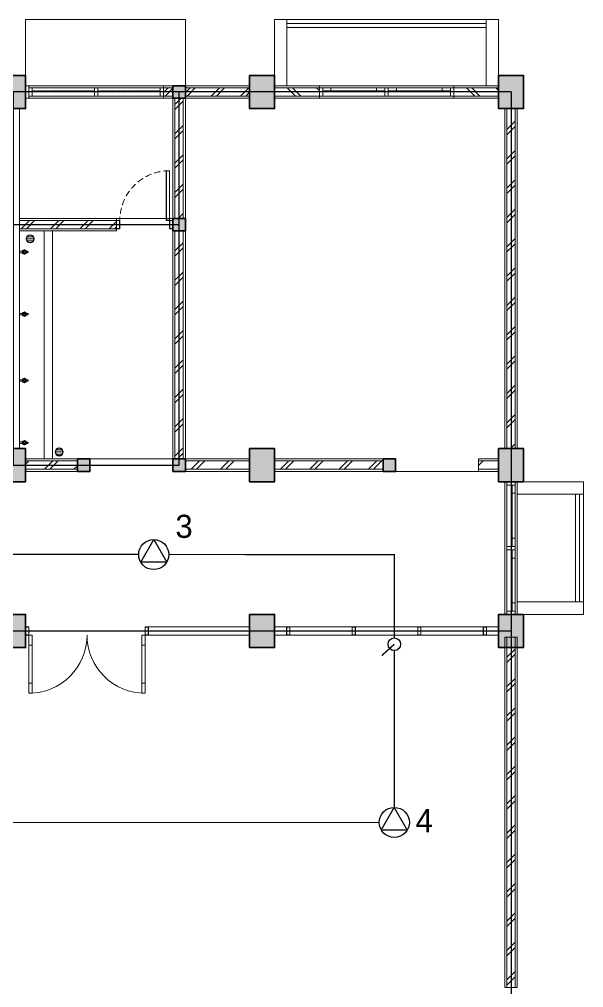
# Model space of a CAD drawing. Header units: millimetres. Extents: x -11 to 37583, y -101 to 28664.
# Drawn here: x 14907 to 16267, y 19646 to 21981 of the extents above; entities that cross this region are included whole.
import ezdxf

# ---------------------------------------------------------------- set-up
doc = ezdxf.new("R2010")
doc.units = ezdxf.units.MM
doc.linetypes.add('DASHED', pattern=[0.75, 0.5, -0.25])
doc.linetypes.add('HIDDEN', pattern=[0.375, 0.25, -0.125])
for name, color, linetype, lineweight in [('ars', 11, 'Continuous', 5), ('din2', 251, 'Continuous', 25), ('dinding', 5, 'Continuous', 15), ('kabel', 1, 'Continuous', 50), ('KOLOM', 1, 'Continuous', 30), ('kus', 63, 'Continuous', 15), ('lan', 7, 'Continuous', 15), ('not', 7, 'Continuous', 20), ('PARTISI', 190, 'Continuous', 9), ('SANITAIR', 4, 'Continuous', 5), ('sol kol', 8, 'Continuous', 0)]:
    doc.layers.add(name, color=color, linetype=linetype, lineweight=lineweight)
doc.layers.add('as', color=1, linetype='Continuous', plot=False)
doc.layers.add('D1', color=1, linetype='Continuous')
doc.layers.add('D2', color=3, linetype='Continuous')
doc.styles.add('style2', font='verdana.ttf')
pattern_1 = [(45, (13392.17, 19590.88), (-35.35534, 35.35534), []), (45, (13404.67, 19590.88), (-35.35534, 35.35534), [])]
pattern_2 = [(45, (13592.17, 19590.88), (-35.3553, 35.3553), []), (45, (13604.67, 19590.88), (-35.3553, 35.3553), [])]

# ---------------------------------------------------------------- blocks, each defined once
blk = doc.blocks.new('K1')
at = {"layer": 'KOLOM'}
blk.add_lwpolyline([(0.2, 0.15), (-0.2, 0.15), (-0.2, -0.15), (0.2, -0.15), (0.2, 0.15)], dxfattribs=at)
blk = doc.blocks.new('KP')
at = {"layer": 'KOLOM'}
blk.add_lwpolyline([(0.075, -0.075), (-0.075, -0.075), (-0.075, 0.075), (0.075, 0.075), (0.075, -0.075)], dxfattribs=at)
blk = doc.blocks.new('P 60')
at = {"linetype": 'HIDDEN', "ltscale": 0.3}
blk.add_lwpolyline([(-0.64, 0.1, -0.414214), (-0.04, 0.7, -1.303225)], format="xyb", dxfattribs=at)
for points in [[(-0.04, 0.7), (-0.04, 0.1), (-0.08, 0.1), (-0.08, 0.7)], [(-0.042, 0.698), (-0.042, 0.102), (-0.078, 0.102), (-0.078, 0.698)], [(-0.635, 0.06), (-0.64, 0.06), (-0.64, 0.061), (-0.64, 0.1), (-0.68, 0.1), (-0.68, 0), (-0.64, 0), (-0.64, 0.056), (-0.635, 0.058)], [(-0.642, 0.002), (-0.678, 0.002), (-0.678, 0.098), (-0.642, 0.098)], [(-0.045, 0.06), (-0.04, 0.06), (-0.04, 0.061), (-0.04, 0.1), (0, 0.1), (0, 0), (-0.04, 0), (-0.04, 0.056), (-0.045, 0.058)], [(-0.038, 0.002), (-0.002, 0.002), (-0.002, 0.098), (-0.038, 0.098)]]:
    blk.add_lwpolyline(points, close=True)
blk = doc.blocks.new('KRAN ATAS')
for p, q in [((-0.019, 0.001), (-0.019, 0)), ((-0.019, 0), (0, 0)), ((-0.018, 0.002), (0, 0.002)), ((-0.009, 0.006), (-0.009, 0.04)), ((0.018, 0.002), (0, 0.002)), ((0.019, 0), (0, 0)), ((0.009, 0.006), (0.009, 0.04)), ((0.019, 0.001), (0.019, 0))]:
    blk.add_line(p, q)
for centre, radius, start, end in [((-0.021, 0.06), 0.0057, 92.509, 270.0343), ((-0.02, 0.06), 0.0057, 105.45, 257.2407), ((0, 0.06), 0.0223, 89.786, 270.2141), ((-0.015, 0.075), 0.0057, 47.464, 224.6597), ((-0.015, 0.074), 0.0057, 60.3207, 212.5415), ((-0.014, 0.046), 0.0057, 154.4974, 295.7282), ((-0.015, 0.045), 0.0057, 142.579, 307.6346), ((-0.018, 0.001), 0.0005, 90, 180), ((0, 0.06), 0.0162, 89.7094, 270.2949), ((-0.013, 0.006), 0.004, 270, 0), ((-0.041, 0.09), 0.0331, 343.1048, 7.2203), ((0, 0.06), 0.0102, 89.532, 270.4679), ((0, 0.096), 0.00865, 90, 191.4881), ((0, 0.08), 0.0057, 89.095, 165.324), ((0, 0.079), 0.0057, 89.095, 152.5938), ((0, 0.041), 0.0057, 205.9652, 266.0615), ((0, 0.04), 0.0057, 191.86, 266.0615), ((0, 0.096), 0.00865, 348.5119, 90), ((0, 0.08), 0.0057, 14.676, 90.905), ((0, 0.079), 0.0057, 27.4062, 90.905), ((0, 0.06), 0.0223, 269.7859, 90.214), ((0, 0.06), 0.0162, 269.7051, 90.2906), ((0, 0.06), 0.0102, 269.5321, 90.468), ((0, 0.04), 0.0057, 273.9385, 348.14), ((0, 0.041), 0.0057, 273.9385, 334.0348), ((0.041, 0.09), 0.0331, 172.7797, 196.8952), ((0.013, 0.006), 0.004, 180, 270), ((0.015, 0.045), 0.0057, 232.3654, 37.421), ((0.015, 0.075), 0.0057, 315.3403, 132.536), ((0.015, 0.074), 0.0057, 327.4585, 119.6793), ((0.014, 0.046), 0.0057, 244.2718, 25.5026), ((0.018, 0.001), 0.0005, 0, 90), ((0.021, 0.06), 0.0057, 269.9657, 87.491), ((0.02, 0.06), 0.0057, 282.7593, 74.55)]:
    blk.add_arc(centre, radius, start, end)
blk = doc.blocks.new('*X6')
at = {"color": 0}
for p, q in [((18.491, 19.193), (18.579, 19.193)), ((18.499, 19.218), (18.572, 19.218)), ((18.499, 19.168), (18.572, 19.168))]:
    blk.add_line(p, q, dxfattribs=at)
blk = doc.blocks.new('SFLOOR')
for radius in [0.05, 0.0442]:
    blk.add_circle((0, 0), radius)
blk.add_blockref('*X6', (-18.535, -19.193))
blk = doc.blocks.new('KJH')
at = {"layer": 'D1'}
blk.add_lwpolyline([(5834.4, 20871), (5865.8, 20816.4), (5803, 20816.4), (5834.4, 20871)], dxfattribs=at)
blk.add_circle((5834.4, 20834.7), 36.3, dxfattribs=at)
blk = doc.blocks.new('JOU')
at = {"layer": 'din2', "color": 6}
blk.add_circle((8978.9, 20473.8), 15.1, dxfattribs=at)
at = {"layer": 'kabel', "color": 6, "linetype": 'Continuous', "ltscale": 200, "const_width": 3.36}
blk.add_lwpolyline([(8978.9, 20473.8), (8948.9, 20446.4)], dxfattribs=at)

msp = doc.modelspace()

# ---------------------------------------------------------------- hatches: boundary and pattern name
at = {"layer": 'ars'}
h = msp.add_hatch(dxfattribs=at)
h.set_pattern_fill('TEMBOK', color=256, scale=50)
h.set_pattern_definition([(45, (15144.17, 19855.88), (-35.3553, 35.3553), []), (45, (15156.67, 19855.88), (-35.3553, 35.3553), [])])
h.paths.add_polyline_path([(15277.2, 21815.9), (15254.2, 21815.9), (15254.2, 21795.9), (15277.2, 21795.9)])
h = msp.add_hatch(dxfattribs=at)
h.set_pattern_fill('TEMBOK', color=256, scale=50)
h.set_pattern_definition([(45, (15197.17, 19855.88), (-35.3553, 35.3553), []), (45, (15209.67, 19855.88), (-35.3553, 35.3553), [])])
h.paths.add_polyline_path([(15462.2, 21815.9), (15307.2, 21815.9), (15307.2, 21795.9), (15462.2, 21795.9)])
h = msp.add_hatch(dxfattribs=at)
h.set_pattern_fill('TEMBOK', color=256, scale=50)
h.set_pattern_definition([(315, (14682.17, 22120.88), (-35.3553, -35.3553), []), (315, (14694.67, 22120.88), (-35.3553, -35.3553), [])])
h.paths.add_polyline_path([(15630.2, 21795.9), (15522.2, 21795.9), (15522.2, 21815.9), (15630.2, 21815.9)])
h = msp.add_hatch(dxfattribs=at)
h.set_pattern_fill('TEMBOK', color=256, scale=50)
h.set_pattern_definition([(315, (15114.17, 22120.88), (-35.3553, -35.3553), []), (315, (15126.67, 22120.88), (-35.3553, -35.3553), [])])
h.paths.add_polyline_path([(16062.2, 21795.9), (15954.2, 21795.9), (15954.2, 21815.9), (16062.2, 21815.9)])
h = msp.add_hatch(dxfattribs=at)
h.set_pattern_fill('TEMBOK', color=256, scale=50)
h.set_pattern_definition(pattern_2)
h.paths.add_polyline_path([(15302.2, 21500.9), (15302.2, 21790.9), (15282.2, 21790.9), (15282.2, 21500.9)])
h = msp.add_hatch(dxfattribs=at)
h.set_pattern_fill('TEMBOK', color=256, scale=50)
h.set_pattern_definition(pattern_1)
h.paths.add_polyline_path([(16102.2, 20945.9), (16102.2, 21765.9), (16082.2, 21765.9), (16082.2, 20945.9)])
h = msp.add_hatch(dxfattribs=at)
h.set_pattern_fill('TEMBOK', color=256, scale=50)
h.set_pattern_definition(pattern_2)
h.paths.add_polyline_path([(14907.2, 21475.9), (15141.2, 21475.9), (15141.2, 21495.9), (14907.2, 21495.9)])
h = msp.add_hatch(dxfattribs=at)
h.set_pattern_fill('TEMBOK', color=256, scale=50)
h.set_pattern_definition(pattern_2)
h.paths.add_polyline_path([(15282.2, 21470.9), (15282.2, 20920.9), (15302.2, 20920.9), (15302.2, 21470.9)])
h = msp.add_hatch(dxfattribs=at)
h.set_pattern_fill('TEMBOK', color=256, scale=50)
h.set_pattern_definition(pattern_2)
h.paths.add_polyline_path([(14922.2, 20895.9), (15047.2, 20895.9), (15047.2, 20915.9), (14922.2, 20915.9)])
h = msp.add_hatch(dxfattribs=at)
h.set_pattern_fill('TEMBOK', color=256, scale=50)
h.set_pattern_definition(pattern_2)
h.paths.add_polyline_path([(15462.2, 20895.9), (15307.2, 20895.9), (15307.2, 20915.9), (15462.2, 20915.9)])
h = msp.add_hatch(dxfattribs=at)
h.set_pattern_fill('TEMBOK', color=256, scale=50)
h.set_pattern_definition([(45, (13807.17, 19590.88), (-35.3553, 35.3553), []), (45, (13819.67, 19590.88), (-35.3553, 35.3553), [])])
h.paths.add_polyline_path([(15783.8, 20895.9), (15522.2, 20895.9), (15522.2, 20915.9), (15783.8, 20915.9)])
h = msp.add_hatch(dxfattribs=at)
h.set_pattern_fill('TEMBOK', color=256, scale=50)
h.set_pattern_definition([(45, (14192.17, 19590.88), (-35.3553, 35.3553), []), (45, (14204.67, 19590.88), (-35.3553, 35.3553), [])])
h.paths.add_polyline_path([(16062.2, 20895.9), (16013.8, 20895.9), (16013.8, 20915.9), (16062.2, 20915.9)])
h = msp.add_hatch(dxfattribs=at)
h.set_pattern_fill('TEMBOK', color=256, scale=50)
h.set_pattern_definition(pattern_1)
h.paths.add_polyline_path([(16102.2, 19645.9), (16102.2, 20490.9), (16082.2, 20490.9), (16082.2, 19645.9)])
at = {"layer": 'sol kol'}
for points in [[(14862.2, 21845.9), (14862.2, 21765.9), (14922.2, 21765.9), (14922.2, 21845.9)], [(15462.2, 21845.9), (15462.2, 21765.9), (15522.2, 21765.9), (15522.2, 21845.9)], [(16062.2, 21845.9), (16062.2, 21765.9), (16122.2, 21765.9), (16122.2, 21845.9)], [(15307.2, 21790.9), (15277.2, 21790.9), (15277.2, 21820.9), (15307.2, 21820.9)], [(15307.2, 21470.9), (15277.2, 21470.9), (15277.2, 21500.9), (15307.2, 21500.9)], [(14862.2, 20945.9), (14862.2, 20865.9), (14922.2, 20865.9), (14922.2, 20945.9)], [(15462.2, 20945.9), (15462.2, 20865.9), (15522.2, 20865.9), (15522.2, 20945.9)], [(16062.2, 20945.9), (16062.2, 20865.9), (16122.2, 20865.9), (16122.2, 20945.9)], [(15077.2, 20920.9), (15047.2, 20920.9), (15047.2, 20890.9), (15077.2, 20890.9)], [(15277.2, 20920.9), (15307.2, 20920.9), (15307.2, 20890.9), (15277.2, 20890.9)], [(15783.8, 20920.9), (15813.8, 20920.9), (15813.8, 20890.9), (15783.8, 20890.9)], [(14862.2, 20545.9), (14862.2, 20465.9), (14922.2, 20465.9), (14922.2, 20545.9)], [(15462.2, 20545.9), (15462.2, 20465.9), (15522.2, 20465.9), (15522.2, 20545.9)], [(16062.2, 20545.9), (16062.2, 20465.9), (16122.2, 20465.9), (16122.2, 20545.9)]]:
    msp.add_hatch(color=256, dxfattribs=at).paths.add_polyline_path(points)

# ---------------------------------------------------------------- linework, layer by layer
at = {"layer": 'ars'}
for points in [[(16032.2, 21970.9), (15552.2, 21970.9)], [(16032.2, 21960.9), (15552.2, 21960.9)], [(16247.2, 20575.9), (16247.2, 20835.9)], [(16257.2, 20575.9), (16257.2, 20835.9)]]:
    msp.add_lwpolyline(points, dxfattribs=at)
for points in [[(15277.2, 21815.9), (15254.2, 21815.9), (15254.2, 21795.9), (15277.2, 21795.9)], [(15462.2, 21815.9), (15307.2, 21815.9), (15307.2, 21795.9), (15462.2, 21795.9)], [(15630.2, 21795.9), (15522.2, 21795.9), (15522.2, 21815.9), (15630.2, 21815.9)], [(16062.2, 21795.9), (15954.2, 21795.9), (15954.2, 21815.9), (16062.2, 21815.9)], [(15302.2, 21500.9), (15302.2, 21790.9), (15282.2, 21790.9), (15282.2, 21500.9)], [(16102.2, 20945.9), (16102.2, 21765.9), (16082.2, 21765.9), (16082.2, 20945.9)], [(14907.2, 21475.9), (15141.2, 21475.9), (15141.2, 21495.9), (14907.2, 21495.9)], [(15282.2, 21470.9), (15282.2, 20920.9), (15302.2, 20920.9), (15302.2, 21470.9)], [(14922.2, 20895.9), (15047.2, 20895.9), (15047.2, 20915.9), (14922.2, 20915.9)], [(15462.2, 20895.9), (15307.2, 20895.9), (15307.2, 20915.9), (15462.2, 20915.9)], [(15783.8, 20895.9), (15522.2, 20895.9), (15522.2, 20915.9), (15783.8, 20915.9)], [(16062.2, 20895.9), (16013.8, 20895.9), (16013.8, 20915.9), (16062.2, 20915.9)], [(16102.2, 19645.9), (16102.2, 20490.9), (16082.2, 20490.9), (16082.2, 19645.9)]]:
    msp.add_lwpolyline(points, close=True, dxfattribs=at)
at = {"layer": 'as'}
msp.add_lwpolyline([(15292.2, 21805.9), (14892.2, 21805.9), (14892.2, 20905.9), (15292.2, 20905.9)], close=True, dxfattribs=at)
for points in [[(16092.2, 21805.9), (14892.2, 21805.9)], [(16092.2, 21805.9), (16092.2, 19605.9)], [(14892.2, 21485.9), (15292.2, 21485.9)], [(16092.2, 20505.9), (14092.2, 20505.9)]]:
    msp.add_lwpolyline(points, dxfattribs=at)
at = {"layer": 'D2', "color": 3, "linetype": 'DASHED', "ltscale": 50, "const_width": 3.03}
for points in [[(14128.8, 20691), (15194.6, 20690.5)], [(15267.3, 20690.4), (15810.8, 20690.1), (15810.8, 20489.1)], [(15810.8, 20458.8), (15810.8, 20080.5)], [(14795.2, 20044.1), (15774.5, 20044.1)]]:
    msp.add_lwpolyline(points, dxfattribs=at)
at = {"layer": 'dinding'}
for points in [[(14922.2, 21820.9), (14930.2, 21820.9), (14930.2, 21790.9), (14922.2, 21790.9)], [(15277.2, 21820.9), (15254.2, 21820.9), (15254.2, 21790.9), (15277.2, 21790.9)], [(15462.2, 21820.9), (15307.2, 21820.9), (15307.2, 21790.9), (15462.2, 21790.9)], [(15630.2, 21790.9), (15522.2, 21790.9), (15522.2, 21820.9), (15630.2, 21820.9)], [(16062.2, 21790.9), (15954.2, 21790.9), (15954.2, 21820.9), (16062.2, 21820.9)], [(15307.2, 21500.9), (15307.2, 21790.9), (15277.2, 21790.9), (15277.2, 21500.9)], [(14907.2, 20945.9), (14907.2, 21765.9), (14877.2, 21765.9), (14877.2, 20945.9)], [(16107.2, 20945.9), (16107.2, 21765.9), (16077.2, 21765.9), (16077.2, 20945.9)], [(14907.2, 21470.9), (15141.2, 21470.9), (15141.2, 21500.9), (14907.2, 21500.9)], [(14967.2, 21470.9), (14967.2, 20920.9), (14987.2, 20920.9), (14987.2, 21470.9), (14976.7, 21470.9)], [(15277.2, 21470.9), (15277.2, 20920.9), (15307.2, 20920.9), (15307.2, 21470.9)], [(14922.2, 20890.9), (15047.2, 20890.9), (15047.2, 20920.9), (14922.2, 20920.9)], [(15462.2, 20890.9), (15307.2, 20890.9), (15307.2, 20920.9), (15462.2, 20920.9)], [(15783.8, 20890.9), (15522.2, 20890.9), (15522.2, 20920.9), (15783.8, 20920.9)], [(16062.2, 20890.9), (16013.8, 20890.9), (16013.8, 20920.9), (16062.2, 20920.9)], [(16107.2, 19645.9), (16107.2, 20490.9), (16077.2, 20490.9), (16077.2, 19645.9)]]:
    msp.add_lwpolyline(points, close=True, dxfattribs=at)
at = {"layer": 'kus'}
for p, q in [((14938.2, 21815.9), (15088.2, 21815.9)), ((15096.2, 21815.9), (15246.2, 21815.9)), ((15638.2, 21815.9), (15788.2, 21815.9)), ((15658.2, 21808.9), (15658.2, 21815.9)), ((15768.2, 21808.9), (15768.2, 21815.9)), ((15796.2, 21815.9), (15946.2, 21815.9)), ((15816.2, 21808.9), (15816.2, 21815.9)), ((15926.2, 21808.9), (15926.2, 21815.9)), ((14938.2, 21795.9), (15088.2, 21795.9)), ((15096.2, 21795.9), (15246.2, 21795.9)), ((15638.2, 21808.9), (15788.2, 21808.9)), ((15638.2, 21795.9), (15788.2, 21795.9)), ((15796.2, 21808.9), (15946.2, 21808.9)), ((15796.2, 21795.9), (15946.2, 21795.9)), ((16082.2, 20709.9), (16082.2, 20857.9)), ((16095.2, 20709.9), (16095.2, 20857.9)), ((16102.2, 20709.9), (16102.2, 20857.9)), ((16095.2, 20837.9), (16102.2, 20837.9)), ((16095.2, 20729.9), (16102.2, 20729.9)), ((16082.2, 20553.9), (16082.2, 20701.9)), ((16095.2, 20553.9), (16095.2, 20701.9)), ((16102.2, 20553.9), (16102.2, 20701.9)), ((16095.2, 20681.9), (16102.2, 20681.9)), ((16095.2, 20573.9), (16102.2, 20573.9)), ((15559.2, 20515.9), (15709.2, 20515.9)), ((15717.2, 20515.9), (15867.2, 20515.9)), ((15875.2, 20515.9), (16025.2, 20515.9)), ((15559.2, 20495.9), (15709.2, 20495.9)), ((15717.2, 20495.9), (15867.2, 20495.9)), ((15875.2, 20495.9), (16025.2, 20495.9))]:
    msp.add_line(p, q, dxfattribs=at)
at = {"layer": 'kus', "linetype": 'HIDDEN'}
for p, q in [((14938.2, 21808.9), (15088.2, 21808.9)), ((15096.2, 21808.9), (15246.2, 21808.9)), ((15559.2, 20505.9), (15709.2, 20505.9)), ((15717.2, 20505.9), (15867.2, 20505.9)), ((15875.2, 20505.9), (16025.2, 20505.9))]:
    msp.add_line(p, q, dxfattribs=at)
at = {"layer": 'kus'}
for points in [[(14930.2, 21815.9), (14938.2, 21815.9), (14938.2, 21795.9), (14930.2, 21795.9)], [(15088.2, 21815.9), (15096.2, 21815.9), (15096.2, 21795.9), (15088.2, 21795.9)], [(15246.2, 21815.9), (15254.2, 21815.9), (15254.2, 21795.9), (15246.2, 21795.9)], [(15630.2, 21815.9), (15638.2, 21815.9), (15638.2, 21795.9), (15630.2, 21795.9)], [(15788.2, 21815.9), (15796.2, 21815.9), (15796.2, 21795.9), (15788.2, 21795.9)], [(15946.2, 21815.9), (15954.2, 21815.9), (15954.2, 21795.9), (15946.2, 21795.9)], [(16102.2, 20857.9), (16102.2, 20865.9), (16082.2, 20865.9), (16082.2, 20857.9)], [(16102.2, 20701.9), (16102.2, 20709.9), (16082.2, 20709.9), (16082.2, 20701.9)], [(16102.2, 20545.9), (16102.2, 20553.9), (16082.2, 20553.9), (16082.2, 20545.9)], [(14931.2, 20503.9), (14930.2, 20503.9), (14930.2, 20503.6), (14930.2, 20495.9), (14922.2, 20495.9), (14922.2, 20515.9), (14930.2, 20515.9), (14930.2, 20504.6), (14931.2, 20504.2)], [(14929.8, 20515.5), (14922.6, 20515.5), (14922.6, 20496.3), (14929.8, 20496.3)], [(15209.2, 20503.9), (15210.2, 20503.9), (15210.2, 20503.6), (15210.2, 20495.9), (15218.2, 20495.9), (15218.2, 20515.9), (15210.2, 20515.9), (15210.2, 20504.6), (15209.2, 20504.2)], [(15210.6, 20515.5), (15217.8, 20515.5), (15217.8, 20496.3), (15210.6, 20496.3)], [(15559.2, 20495.9), (15551.2, 20495.9), (15551.2, 20515.9), (15559.2, 20515.9)], [(15558.8, 20496.3), (15551.6, 20496.3), (15551.6, 20515.5), (15558.8, 20515.5)], [(15717.2, 20495.9), (15709.2, 20495.9), (15709.2, 20515.9), (15717.2, 20515.9)], [(15716.8, 20496.3), (15709.6, 20496.3), (15709.6, 20515.5), (15716.8, 20515.5)], [(15875.2, 20495.9), (15867.2, 20495.9), (15867.2, 20515.9), (15875.2, 20515.9)], [(15874.8, 20496.3), (15867.6, 20496.3), (15867.6, 20515.5), (15874.8, 20515.5)], [(16033.2, 20495.9), (16025.2, 20495.9), (16025.2, 20515.9), (16033.2, 20515.9)], [(16032.8, 20496.3), (16025.6, 20496.3), (16025.6, 20515.5), (16032.8, 20515.5)], [(14930.2, 20495.9), (14938.2, 20495.9), (14938.2, 20471.9), (14930.2, 20471.9)], [(15210.2, 20495.9), (15202.2, 20495.9), (15202.2, 20471.9), (15210.2, 20471.9)], [(14930.2, 20379.9), (14938.2, 20379.9), (14938.2, 20471.9), (14930.2, 20471.9)], [(15210.2, 20379.9), (15202.2, 20379.9), (15202.2, 20471.9), (15210.2, 20471.9)], [(14930.2, 20355.9), (14938.2, 20355.9), (14938.2, 20379.9), (14930.2, 20379.9)], [(15210.2, 20355.9), (15202.2, 20355.9), (15202.2, 20379.9), (15210.2, 20379.9)]]:
    msp.add_lwpolyline(points, close=True, dxfattribs=at)
for points in [[(15070.2, 20495.9, -0.414214), (14930.2, 20355.9, -1.303225)], [(15070.2, 20495.9, 0.414214), (15210.2, 20355.9, 1.303225)]]:
    msp.add_lwpolyline(points, format="xyb", dxfattribs=at)
at = {"layer": 'lan'}
for p, q in [((14922.2, 21845.9), (14922.2, 21980.9)), ((14922.2, 21980.9), (15307.2, 21980.9)), ((15307.2, 21980.9), (15307.2, 21820.9)), ((15522.2, 21845.9), (15522.2, 21980.9)), ((15552.2, 21820.9), (15552.2, 21980.9)), ((16032.2, 21820.9), (16032.2, 21980.9)), ((16062.2, 21845.9), (16062.2, 21980.9)), ((15141.2, 21500.9), (15277.2, 21500.9)), ((15077.2, 20920.9), (15277.2, 20920.9)), ((16013.8, 20890.9), (15813.8, 20890.9)), ((16122.2, 20865.9), (16267.2, 20865.9)), ((16107.2, 20835.9), (16267.2, 20835.9)), ((16107.2, 20575.9), (16267.2, 20575.9))]:
    msp.add_line(p, q, dxfattribs=at)
for points in [[(16062.2, 21980.9), (15522.2, 21980.9)], [(16122.2, 20545.9), (16267.2, 20545.9), (16267.2, 20865.9)]]:
    msp.add_lwpolyline(points, dxfattribs=at)
for points in [[(14930.2, 21820.9), (15254.2, 21820.9), (15254.2, 21790.9), (14930.2, 21790.9)], [(15630.2, 21820.9), (15954.2, 21820.9), (15954.2, 21790.9), (15630.2, 21790.9)], [(16107.2, 20545.9), (16107.2, 20865.9), (16077.2, 20865.9), (16077.2, 20545.9)]]:
    msp.add_lwpolyline(points, close=True, dxfattribs=at)
at = {"layer": 'PARTISI'}
for points in [[(15218.2, 20515.9), (15462.2, 20515.9), (15462.2, 20495.9), (15218.2, 20495.9)], [(15522.2, 20515.9), (15551.2, 20515.9), (15551.2, 20495.9), (15522.2, 20495.9)], [(16033.2, 20515.9), (16062.2, 20515.9), (16062.2, 20495.9), (16033.2, 20495.9)]]:
    msp.add_lwpolyline(points, close=True, dxfattribs=at)

# ---------------------------------------------------------------- block references
at = {"layer": 'KOLOM', "yscale": 200, "zscale": 200}
for name, p, xscale, rotation in [('K1', (14892.2, 21805.9), 200, 90), ('K1', (15492.2, 21805.9), 200, 90), ('K1', (16092.2, 21805.9), 200, 90), ('K1', (14892.2, 20905.9), 200, 90), ('K1', (15492.2, 20905.9), 200, 90), ('K1', (16092.2, 20905.9), 200, 90), ('KP', (15062.2, 20905.9), -200, 180), ('KP', (15292.2, 20905.9), 200, 180), ('KP', (15798.8, 20905.9), 200, 180), ('K1', (14892.2, 20505.9), 200, 90), ('K1', (15492.2, 20505.9), 200, 90), ('K1', (16092.2, 20505.9), 200, 90)]:
    msp.add_blockref(name, p, dxfattribs=dict(at, xscale=xscale, rotation=rotation))
at = {"layer": 'KOLOM', "xscale": 200, "yscale": 200, "zscale": 200}
for p in [(15292.2, 21805.9), (15292.2, 21485.9)]:
    msp.add_blockref('KP', p, dxfattribs=at)
at = {"layer": 'kus', "xscale": 200, "yscale": 200, "zscale": 200}
msp.add_blockref('P 60', (15277.2, 21475.9), dxfattribs=at)
at = {"layer": 'lan'}
for name, p in [('KJH', (9396.6, -144.5)), ('JOU', (6831.9, 0.2)), ('KJH', (9976.4, -790.5))]:
    msp.add_blockref(name, p, dxfattribs=at)
at = {"layer": 'SANITAIR', "yscale": 200, "zscale": 200}
for name, p, xscale, rotation in [('SFLOOR', (14933.2, 21451.6), -200, 180), ('KRAN ATAS', (14907.2, 21419.9), 200, 270), ('KRAN ATAS', (14907.2, 21269.9), 200, 270), ('KRAN ATAS', (14907.2, 21109.9), 200, 270), ('KRAN ATAS', (14907.2, 20959.9), 200, 270), ('SFLOOR', (15003.1, 20937.6), -200, 180)]:
    msp.add_blockref(name, p, dxfattribs=dict(at, xscale=xscale, rotation=rotation))

# ---------------------------------------------------------------- texts
at = {"layer": 'not', "color": 0, "char_height": 55.725, "width": 618.039, "attachment_point": 3, "style": 'style2'}
for s, insert in [('{\\fCentury Gothic|b0|i0|c0|p34;3}', (15324.8, 20786.2)), ('{\\fCentury Gothic|b0|i0|c0|p34;4}', (15903.6, 20076.5))]:
    msp.add_mtext(s, dxfattribs=dict(at, insert=insert))

doc.saveas('drawing.dxf')
